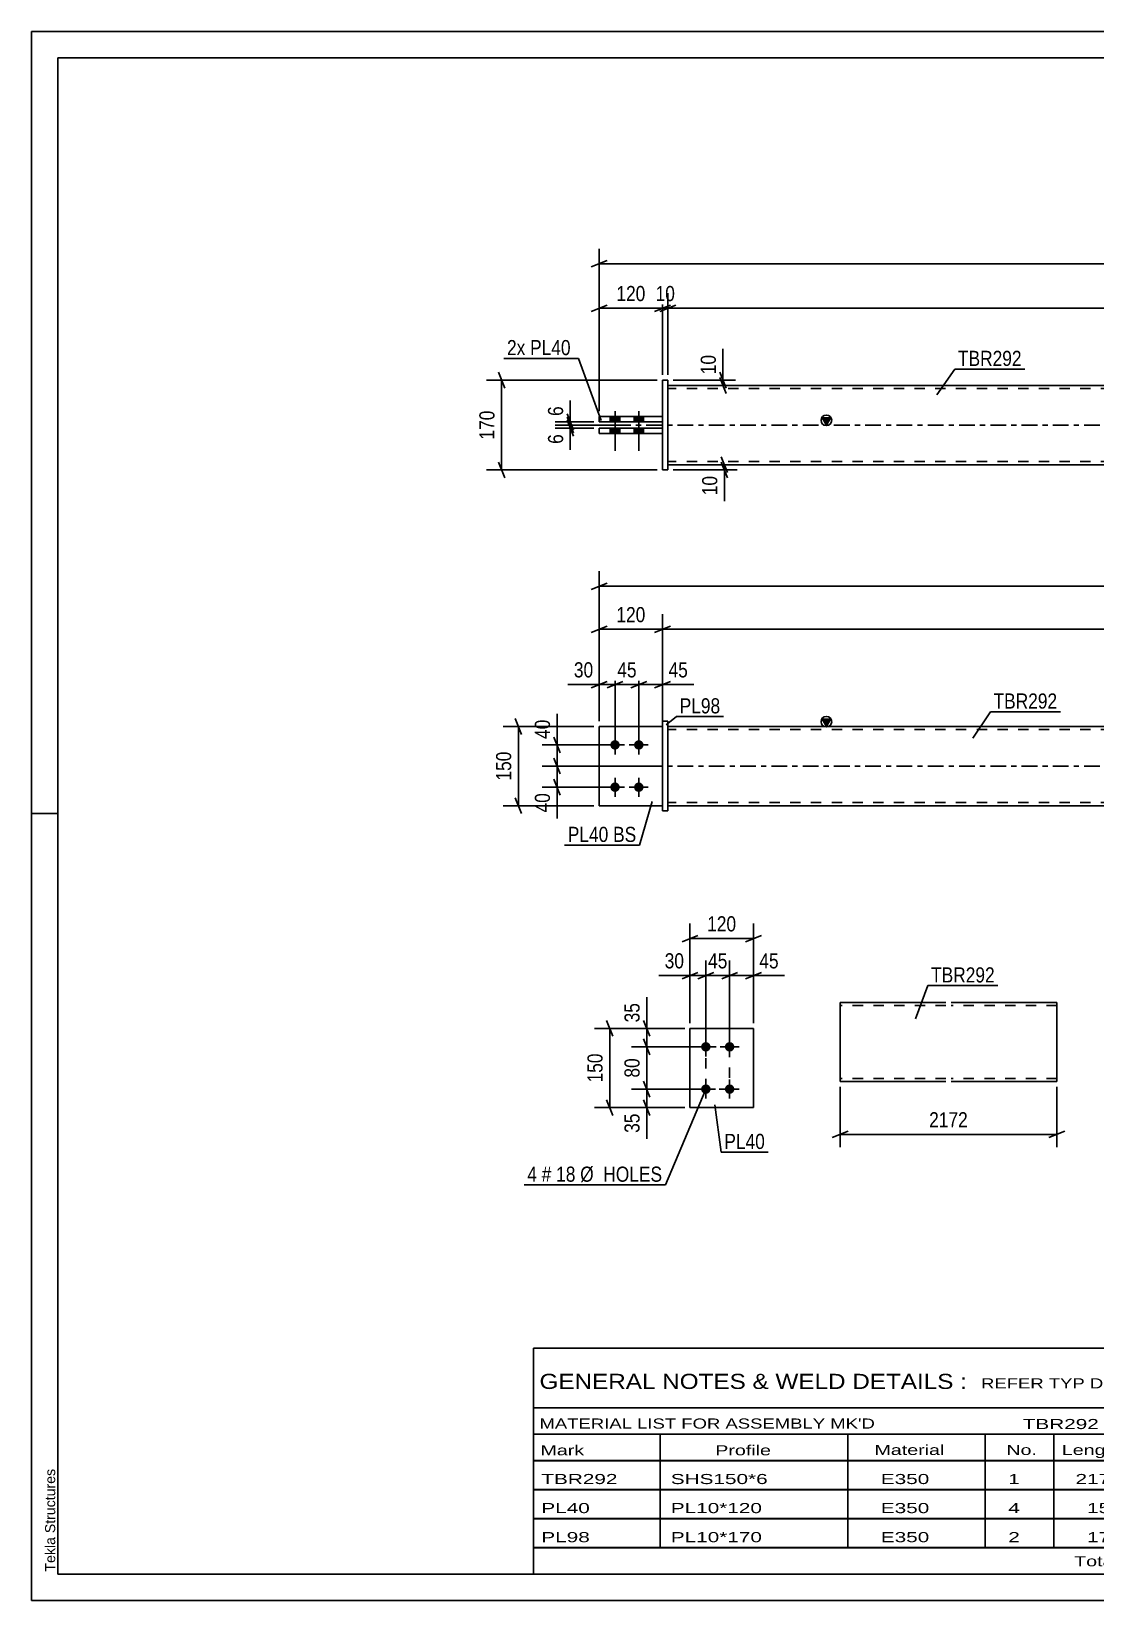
# Model space of a CAD drawing. Header units: millimetres. Extents: x 0 to 420, y 0 to 297.
# Drawn here: x 0 to 201.4, y 0 to 297 of the extents above; entities that cross this region are included whole.
import ezdxf

# ---------------------------------------------------------------- set-up
doc = ezdxf.new("R2010")
doc.units = ezdxf.units.MM
doc.linetypes.add('DXK_LINE_DOT2', pattern=[3.9198, 1.9599, -1.9599])
doc.linetypes.add('DXK_LINE_DOT3', pattern=[5.9187, 2.979, -0.9799, 0.9799, -0.9799])
doc.styles.add('Arial', font='ARIAL.TTF', dxfattribs={"height": 0.2})
doc.styles.add('Arial Narrow', font='ARIALN.TTF', dxfattribs={"height": 0.2})

# ---------------------------------------------------------------- blocks, each defined once
blk = doc.blocks.new('Unknown-580572948-1163')
at = {"color": 5, "linetype": 'Continuous'}
for p, q in [((420, 297), (0, 297)), ((0, 297), (0, 0)), ((0, 292), (0, 297)), ((415, 292), (5, 292)), ((5, 292), (5, 5)), ((5, 149), (0, 149)), ((0, 0), (0, 5)), ((5, 5), (415, 5)), ((0, 0), (420, 0))]:
    blk.add_line(p, q, dxfattribs=at)
at = {"color": 174, "linetype": 'Continuous', "style": 'Arial'}
blk.add_text('Tekla Structures', height=1.9102, rotation=90, dxfattribs=at).set_placement((4.5, 5.5))
blk = doc.blocks.new('Part-580572948-1794 - 1738')
at = {"color": 2, "linetype": 'Continuous'}
for p, q in [((119.44, 165.45), (107.44, 165.45)), ((107.44, 165.45), (107.44, 150.45)), ((107.44, 150.45), (119.44, 150.45))]:
    blk.add_line(p, q, dxfattribs=at)
at = {"color": 7, "linetype": 'DXK_LINE_DOT2'}
blk.add_line((119.44, 150.45), (119.44, 165.45), dxfattribs=at)
blk = doc.blocks.new('Part-580572948-1799 - 1738')
at = {"color": 2, "linetype": 'Continuous'}
for p, q in [((119.44, 149.45), (119.44, 166.45)), ((119.44, 166.45), (120.44, 166.45)), ((120.44, 149.45), (120.44, 166.45)), ((119.44, 149.45), (120.44, 149.45))]:
    blk.add_line(p, q, dxfattribs=at)
blk = doc.blocks.new('Part-580572948-1789 - 1738')
at = {"color": 7, "linetype": 'DXK_LINE_DOT2'}
for p, q in [((119.44, 165.45), (107.44, 165.45)), ((107.44, 165.45), (107.44, 150.45)), ((119.44, 150.45), (119.44, 165.45)), ((107.44, 150.45), (119.44, 150.45))]:
    blk.add_line(p, q, dxfattribs=at)
blk = doc.blocks.new('Part-580572948-1804 - 1738')
at = {"linetype": 'Continuous'}
blk.add_hatch(color=2, dxfattribs=at).paths.add_polyline_path([(150.44, 165.45), (149.64, 166.85), (151.24, 166.85)])
at = {"color": 2, "linetype": 'Continuous'}
for p, q in [((150.44, 165.45), (149.64, 166.85)), ((149.64, 166.85), (151.24, 166.85)), ((151.24, 166.85), (150.44, 165.45)), ((120.44, 165.45), (337.63, 165.45)), ((120.44, 150.45), (337.63, 150.45))]:
    blk.add_line(p, q, dxfattribs=at)
at = {"color": 7, "linetype": 'DXK_LINE_DOT2'}
for p, q in [((120.44, 150.45), (120.44, 165.45)), ((337.63, 164.85), (120.44, 164.85)), ((337.63, 165.45), (337.63, 150.45)), ((337.63, 151.05), (120.44, 151.05))]:
    blk.add_line(p, q, dxfattribs=at)
at = {"color": 7, "linetype": 'DXK_LINE_DOT3'}
blk.add_line((110.44, 157.95), (347.63, 157.95), dxfattribs=at)
at = {"color": 2, "linetype": 'Continuous'}
blk.add_circle((150.44, 166.35), 1, dxfattribs=at)
blk = doc.blocks.new('Bolt-580572948-1806 - 1738')
at = {"linetype": 'Continuous'}
for points in [[(110.44, 161.05, -1), (110.44, 162.85, -1)], [(114.94, 161.05, -1), (114.94, 162.85, -1)], [(110.44, 153.05, -1), (110.44, 154.85, -1)], [(114.94, 153.05, -1), (114.94, 154.85, -1)]]:
    blk.add_hatch(color=1, dxfattribs=at).paths.add_polyline_path(points)
at = {"color": 1, "linetype": 'Continuous'}
for p, q in [((110.44, 160.15), (110.44, 163.75)), ((114.94, 160.15), (114.94, 163.75)), ((112.24, 161.95), (108.64, 161.95)), ((116.74, 161.95), (113.14, 161.95)), ((110.44, 152.15), (110.44, 155.75)), ((114.94, 152.15), (114.94, 155.75)), ((112.24, 153.95), (108.64, 153.95)), ((116.74, 153.95), (113.14, 153.95))]:
    blk.add_line(p, q, dxfattribs=at)
blk = doc.blocks.new('Part-580572948-1445 - 1390')
at = {"linetype": 'Continuous'}
blk.add_hatch(color=2, dxfattribs=at).paths.add_polyline_path([(150.44, 222.49), (149.64, 223.89), (151.24, 223.89)])
at = {"color": 2, "linetype": 'Continuous'}
for p, q in [((120.44, 229.99), (337.63, 229.99)), ((150.44, 222.49), (149.64, 223.89)), ((149.64, 223.89), (151.24, 223.89)), ((151.24, 223.89), (150.44, 222.49)), ((120.44, 214.99), (337.63, 214.99))]:
    blk.add_line(p, q, dxfattribs=at)
at = {"color": 7, "linetype": 'DXK_LINE_DOT2'}
for p, q in [((120.44, 229.99), (120.44, 214.99)), ((337.63, 229.39), (120.44, 229.39)), ((337.63, 229.99), (337.63, 214.99)), ((337.63, 215.59), (120.44, 215.59))]:
    blk.add_line(p, q, dxfattribs=at)
at = {"color": 7, "linetype": 'DXK_LINE_DOT3'}
blk.add_line((110.44, 222.49), (347.63, 222.49), dxfattribs=at)
at = {"color": 2, "linetype": 'Continuous'}
blk.add_circle((150.44, 223.39), 1, dxfattribs=at)
blk = doc.blocks.new('Bolt-580572948-1429 - 1390')
at = {"linetype": 'Continuous'}
for points in [[(109.54, 223.09), (111.34, 223.09), (111.34, 224.09), (109.54, 224.09)], [(109.54, 223.09), (111.34, 223.09), (111.34, 224.09), (109.54, 224.09)], [(114.04, 223.09), (115.84, 223.09), (115.84, 224.09), (114.04, 224.09)], [(114.04, 223.09), (115.84, 223.09), (115.84, 224.09), (114.04, 224.09)], [(109.54, 220.89), (111.34, 220.89), (111.34, 221.89), (109.54, 221.89)], [(109.54, 220.89), (111.34, 220.89), (111.34, 221.89), (109.54, 221.89)], [(114.04, 220.89), (115.84, 220.89), (115.84, 221.89), (114.04, 221.89)], [(114.04, 220.89), (115.84, 220.89), (115.84, 221.89), (114.04, 221.89)]]:
    blk.add_hatch(color=1, dxfattribs=at).paths.add_polyline_path(points)
at = {"color": 1, "linetype": 'Continuous'}
for p, q in [((109.54, 224.09), (109.54, 223.09)), ((109.54, 224.09), (109.54, 223.09)), ((110.44, 225.09), (110.44, 217.59)), ((110.44, 225.09), (110.44, 217.59)), ((111.34, 224.09), (111.34, 223.09)), ((111.34, 224.09), (111.34, 223.09)), ((114.04, 224.09), (114.04, 223.09)), ((114.04, 224.09), (114.04, 223.09)), ((114.94, 225.09), (114.94, 217.59)), ((114.94, 225.09), (114.94, 217.59)), ((115.84, 224.09), (115.84, 223.09)), ((115.84, 224.09), (115.84, 223.09)), ((109.54, 221.89), (109.54, 220.89)), ((109.54, 221.89), (109.54, 220.89)), ((111.34, 221.89), (111.34, 220.89)), ((111.34, 221.89), (111.34, 220.89)), ((114.04, 221.89), (114.04, 220.89)), ((114.04, 221.89), (114.04, 220.89)), ((115.84, 221.89), (115.84, 220.89)), ((115.84, 221.89), (115.84, 220.89))]:
    blk.add_line(p, q, dxfattribs=at)
blk = doc.blocks.new('Part-580572948-1446 - 1390')
at = {"color": 2, "linetype": 'Continuous'}
for p, q in [((120.44, 230.99), (119.44, 230.99)), ((119.44, 230.99), (119.44, 213.99)), ((120.44, 213.99), (120.44, 230.99)), ((119.44, 213.99), (120.44, 213.99))]:
    blk.add_line(p, q, dxfattribs=at)
blk = doc.blocks.new('Part-580572948-1451 - 1390')
at = {"color": 2, "linetype": 'Continuous'}
for p, q in [((107.44, 221.89), (119.44, 221.89)), ((107.44, 220.89), (107.44, 221.89)), ((119.44, 220.89), (107.44, 220.89))]:
    blk.add_line(p, q, dxfattribs=at)
at = {"color": 7, "linetype": 'DXK_LINE_DOT2'}
blk.add_line((119.44, 221.89), (119.44, 220.89), dxfattribs=at)
blk = doc.blocks.new('Part-580572948-1456 - 1390')
at = {"color": 2, "linetype": 'Continuous'}
for p, q in [((119.44, 224.09), (107.44, 224.09)), ((107.44, 223.09), (107.44, 224.09)), ((119.44, 223.09), (107.44, 223.09))]:
    blk.add_line(p, q, dxfattribs=at)
at = {"color": 7, "linetype": 'DXK_LINE_DOT2'}
blk.add_line((119.44, 224.09), (119.44, 223.09), dxfattribs=at)
blk = doc.blocks.new('Bolt-580572948-2158 - 2123')
at = {"linetype": 'Continuous'}
for points in [[(127.63, 103.91, -1), (127.63, 105.71, -1)], [(132.13, 103.91, -1), (132.13, 105.71, -1)], [(127.63, 95.91, -1), (127.63, 97.71, -1)], [(132.13, 95.91, -1), (132.13, 97.71, -1)]]:
    blk.add_hatch(color=1, dxfattribs=at).paths.add_polyline_path(points)
at = {"color": 1, "linetype": 'Continuous'}
for p, q in [((129.43, 104.81), (125.83, 104.81)), ((127.63, 103.01), (127.63, 106.61)), ((133.93, 104.81), (130.33, 104.81)), ((132.13, 103.01), (132.13, 106.61)), ((127.63, 95.01), (127.63, 98.61)), ((132.13, 95.01), (132.13, 98.61)), ((129.43, 96.81), (125.83, 96.81)), ((133.93, 96.81), (130.33, 96.81))]:
    blk.add_line(p, q, dxfattribs=at)
blk = doc.blocks.new('Part-580572948-2163 - 2123')
at = {"color": 2, "linetype": 'Continuous'}
for p, q in [((136.63, 108.31), (124.63, 108.31)), ((124.63, 93.31), (124.63, 108.31)), ((136.63, 93.31), (136.63, 108.31)), ((136.63, 93.31), (124.63, 93.31))]:
    blk.add_line(p, q, dxfattribs=at)
blk = doc.blocks.new('Part-580572948-2321 - 2313')
at = {"color": 2, "linetype": 'Continuous'}
for p, q in [((173.05, 113.23), (153.05, 113.23)), ((153.05, 98.32), (153.05, 113.23)), ((194.05, 113.23), (174.05, 113.23)), ((194.05, 113.23), (194.05, 99.43)), ((153.05, 98.23), (153.05, 98.32)), ((173.05, 98.23), (153.05, 98.23)), ((194.05, 98.23), (174.05, 98.23)), ((194.05, 98.23), (194.05, 99.43))]:
    blk.add_line(p, q, dxfattribs=at)
at = {"color": 7, "linetype": 'DXK_LINE_DOT2'}
for p, q in [((173.05, 112.63), (153.05, 112.63)), ((194.05, 112.63), (174.05, 112.63)), ((194.05, 112.63), (194.05, 112.58)), ((194.05, 112.58), (194.05, 112.63)), ((194.05, 112.49), (194.05, 112.58)), ((194.05, 112.58), (194.05, 112.49)), ((153.05, 98.83), (153.05, 98.88)), ((173.05, 98.83), (153.05, 98.83)), ((194.05, 98.83), (174.05, 98.83)), ((194.05, 98.88), (194.05, 99.2)), ((194.05, 98.83), (194.05, 98.88))]:
    blk.add_line(p, q, dxfattribs=at)
blk = doc.blocks.new('Rectangle-580572948-2273 - 2123')
at = {"color": 1, "linetype": 'DXK_LINE_DOT2'}
blk.add_lwpolyline([(127.63, 104.81), (132.13, 104.81), (132.13, 96.81), (127.63, 96.81), (127.63, 104.81)], close=True, dxfattribs=at)
blk = doc.blocks.new('StraightDimension-580572948-1914 - 1738')
at = {"color": 7, "linetype": 'Continuous'}
for p, q in [((120.94, 184.43), (117.94, 183.23)), ((119.44, 158.95), (119.44, 186.68)), ((337.13, 183.23), (340.13, 184.43)), ((338.63, 166.45), (338.63, 186.68)), ((119.44, 183.83), (338.63, 183.83))]:
    blk.add_line(p, q, dxfattribs=at)
at = {"color": 0}
blk.add_wipeout([(233.29, 184.58), (233.29, 188.78), (224.78, 188.78), (224.78, 184.58)], dxfattribs=at)
at = {"color": 3, "style": 'Arial Narrow'}
blk.add_text('2192', height=2.863, dxfattribs=at).set_placement((225.38, 185.18))
blk = doc.blocks.new('StraightDimension-580572948-1991 - 1738')
at = {"color": 7, "linetype": 'Continuous'}
for p, q in [((118.44, 157.95), (96.63, 157.95)), ((98.88, 159.45), (100.08, 156.45)), ((99.48, 153.95), (99.48, 157.95)), ((100.08, 152.45), (98.88, 155.45)), ((109.44, 153.95), (96.63, 153.95))]:
    blk.add_line(p, q, dxfattribs=at)
at = {"color": 0}
blk.add_wipeout([(98.73, 153.43), (94.53, 153.43), (94.53, 148.57), (98.73, 148.57)], dxfattribs=at)
at = {"color": 7, "linetype": 'Continuous'}
blk.add_line((99.48, 153.95), (99.48, 148.05), dxfattribs=at)
blk.add_line((99.48, 153.95), (99.48, 148.05), dxfattribs=at)
at = {"color": 3, "style": 'Arial Narrow'}
blk.add_text('40', height=2.863, rotation=90.0002, dxfattribs=at).set_placement((98.13, 149.17))
blk = doc.blocks.new('StraightDimension-580572948-1974 - 1738')
at = {"color": 7, "linetype": 'Continuous'}
for p, q in [((114.94, 162.95), (114.94, 176.23)), ((119.44, 166.45), (119.44, 176.23)), ((113.44, 172.78), (116.44, 173.98)), ((114.94, 173.38), (119.44, 173.38)), ((120.94, 173.98), (117.94, 172.78))]:
    blk.add_line(p, q, dxfattribs=at)
at = {"color": 0}
blk.add_wipeout([(124.83, 174.13), (124.83, 178.33), (119.97, 178.33), (119.97, 174.13)], dxfattribs=at)
at = {"color": 7, "linetype": 'Continuous'}
blk.add_line((119.44, 173.38), (125.35, 173.38), dxfattribs=at)
blk.add_line((119.44, 173.38), (125.35, 173.38), dxfattribs=at)
at = {"color": 3, "style": 'Arial Narrow'}
blk.add_text('45', height=2.863, dxfattribs=at).set_placement((120.57, 174.73))
blk = doc.blocks.new('StraightDimension-580572948-2000 - 1738')
at = {"color": 7, "linetype": 'Continuous'}
for p, q in [((98.88, 163.45), (100.08, 160.45)), ((109.44, 161.95), (96.63, 161.95)), ((99.48, 157.95), (99.48, 161.95)), ((118.44, 157.95), (96.63, 157.95)), ((100.08, 156.45), (98.88, 159.45))]:
    blk.add_line(p, q, dxfattribs=at)
at = {"color": 0}
blk.add_wipeout([(98.73, 167.34), (94.53, 167.34), (94.53, 162.48), (98.73, 162.48)], dxfattribs=at)
at = {"color": 7, "linetype": 'Continuous'}
blk.add_line((99.48, 161.95), (99.48, 167.86), dxfattribs=at)
blk.add_line((99.48, 161.95), (99.48, 167.86), dxfattribs=at)
at = {"color": 3, "style": 'Arial Narrow'}
blk.add_text('40', height=2.863, rotation=90.0002, dxfattribs=at).set_placement((98.13, 163.08))
blk = doc.blocks.new('StraightDimension-580572948-1856 - 1738')
at = {"color": 7, "linetype": 'Continuous'}
for p, q in [((107.44, 166.45), (107.44, 194.83)), ((350.63, 166.45), (350.63, 194.83)), ((108.94, 192.58), (105.94, 191.38)), ((107.44, 191.98), (350.63, 191.98)), ((349.13, 191.38), (352.13, 192.58))]:
    blk.add_line(p, q, dxfattribs=at)
at = {"color": 0}
blk.add_wipeout([(233.29, 192.73), (233.29, 196.93), (224.78, 196.93), (224.78, 192.73)], dxfattribs=at)
at = {"color": 3, "style": 'Arial Narrow'}
blk.add_text('2432', height=2.863, dxfattribs=at).set_placement((225.38, 193.33))
blk = doc.blocks.new('StraightDimension-580572948-1929 - 1738')
at = {"color": 7, "linetype": 'Continuous'}
for p, q in [((105.94, 183.23), (108.94, 184.43)), ((107.44, 166.45), (107.44, 186.68)), ((120.94, 184.43), (117.94, 183.23)), ((119.44, 158.95), (119.44, 186.68)), ((107.44, 183.83), (119.44, 183.83))]:
    blk.add_line(p, q, dxfattribs=at)
at = {"color": 0}
blk.add_wipeout([(116.79, 184.58), (116.79, 188.78), (110.1, 188.78), (110.1, 184.58)], dxfattribs=at)
at = {"color": 3, "style": 'Arial Narrow'}
blk.add_text('120', height=2.863, dxfattribs=at).set_placement((110.7, 185.18))
blk = doc.blocks.new('StraightDimension-580572948-1945 - 1738')
at = {"color": 7, "linetype": 'Continuous'}
for p, q in [((107.44, 166.45), (107.44, 176.23)), ((110.44, 162.95), (110.44, 176.23)), ((105.94, 172.78), (108.94, 173.98)), ((107.44, 173.38), (110.44, 173.38)), ((111.94, 173.98), (108.94, 172.78))]:
    blk.add_line(p, q, dxfattribs=at)
at = {"color": 0}
blk.add_wipeout([(106.92, 174.13), (106.92, 178.33), (102.06, 178.33), (102.06, 174.13)], dxfattribs=at)
at = {"color": 7, "linetype": 'Continuous'}
blk.add_line((107.44, 173.38), (101.54, 173.38), dxfattribs=at)
blk.add_line((107.44, 173.38), (101.54, 173.38), dxfattribs=at)
at = {"color": 3, "style": 'Arial Narrow'}
blk.add_text('30', height=2.863, dxfattribs=at).set_placement((102.66, 174.73))
blk = doc.blocks.new('StraightDimension-580572948-1961 - 1738')
at = {"color": 7, "linetype": 'Continuous'}
for p, q in [((110.44, 162.95), (110.44, 176.23)), ((114.94, 162.95), (114.94, 176.23)), ((108.94, 172.78), (111.94, 173.98)), ((110.44, 173.38), (114.94, 173.38)), ((116.44, 173.98), (113.44, 172.78))]:
    blk.add_line(p, q, dxfattribs=at)
at = {"color": 0}
blk.add_wipeout([(115.12, 174.13), (115.12, 178.33), (110.27, 178.33), (110.27, 174.13)], dxfattribs=at)
at = {"color": 3, "style": 'Arial Narrow'}
blk.add_text('45', height=2.863, dxfattribs=at).set_placement((110.87, 174.73))
blk = doc.blocks.new('StraightDimension-580572948-2010 - 1738')
at = {"color": 7, "linetype": 'Continuous'}
for p, q in [((92.75, 163.95), (91.55, 166.95)), ((106.44, 165.45), (89.3, 165.45)), ((92.15, 150.45), (92.15, 165.45)), ((91.55, 151.95), (92.75, 148.95)), ((106.44, 150.45), (89.3, 150.45))]:
    blk.add_line(p, q, dxfattribs=at)
at = {"color": 0}
blk.add_wipeout([(91.4, 161.3), (87.2, 161.3), (87.2, 154.61), (91.4, 154.61)], dxfattribs=at)
at = {"color": 3, "style": 'Arial Narrow'}
blk.add_text('150', height=2.863, rotation=90.0002, dxfattribs=at).set_placement((90.8, 155.21))
blk = doc.blocks.new('StraightDimension-580572948-1691 - 1390')
at = {"color": 7, "linetype": 'Continuous'}
for p, q in [((101.37, 223.99), (102.57, 220.99)), ((102.57, 220.39), (101.37, 223.39)), ((111.69, 222.49), (99.12, 222.49)), ((106.44, 221.89), (99.12, 221.89)), ((101.97, 221.89), (101.97, 222.49))]:
    blk.add_line(p, q, dxfattribs=at)
at = {"color": 0}
blk.add_wipeout([(101.22, 221.36), (97.02, 221.36), (97.02, 218.33), (101.22, 218.33)], dxfattribs=at)
at = {"color": 7, "linetype": 'Continuous'}
blk.add_line((101.97, 221.89), (101.97, 217.81), dxfattribs=at)
blk.add_line((101.97, 221.89), (101.97, 217.81), dxfattribs=at)
at = {"color": 3, "style": 'Arial Narrow'}
blk.add_text('6', height=2.86, rotation=90.0002, dxfattribs=at).set_placement((100.62, 218.93))
blk = doc.blocks.new('StraightDimension-580572948-1567 - 1390')
at = {"color": 7, "linetype": 'Continuous'}
for p, q in [((107.44, 225.09), (107.44, 255.86)), ((350.63, 225.09), (350.63, 255.86)), ((108.94, 253.61), (105.94, 252.41)), ((107.44, 253.01), (350.63, 253.01)), ((349.13, 252.41), (352.13, 253.61))]:
    blk.add_line(p, q, dxfattribs=at)
at = {"color": 0}
blk.add_wipeout([(233.29, 253.76), (233.29, 257.96), (224.78, 257.96), (224.78, 253.76)], dxfattribs=at)
at = {"color": 3, "style": 'Arial Narrow'}
blk.add_text('2432', height=2.863, dxfattribs=at).set_placement((225.38, 254.36))
blk = doc.blocks.new('StraightDimension-580572948-1588 - 1390')
at = {"color": 7, "linetype": 'Continuous'}
for p, q in [((107.44, 225.09), (107.44, 247.45)), ((119.44, 231.99), (119.44, 247.45)), ((105.94, 244), (108.94, 245.2)), ((107.44, 244.6), (119.44, 244.6)), ((120.94, 245.2), (117.94, 244))]:
    blk.add_line(p, q, dxfattribs=at)
at = {"color": 0}
blk.add_wipeout([(116.79, 245.35), (116.79, 249.55), (110.1, 249.55), (110.1, 245.35)], dxfattribs=at)
at = {"color": 3, "style": 'Arial Narrow'}
blk.add_text('120', height=2.863, dxfattribs=at).set_placement((110.7, 245.95))
blk = doc.blocks.new('StraightDimension-580572948-1598 - 1390')
at = {"color": 7, "linetype": 'Continuous'}
for p, q in [((119.44, 231.99), (119.44, 247.45)), ((120.44, 231.99), (120.44, 247.45)), ((117.94, 244), (120.94, 245.2)), ((121.94, 245.2), (118.94, 244)), ((119.44, 244.6), (120.44, 244.6))]:
    blk.add_line(p, q, dxfattribs=at)
at = {"color": 0}
blk.add_wipeout([(122.37, 245.35), (122.37, 249.55), (117.52, 249.55), (117.52, 245.35)], dxfattribs=at)
at = {"color": 3, "style": 'Arial Narrow'}
blk.add_text('10', height=2.863, dxfattribs=at).set_placement((118.12, 245.95))
blk = doc.blocks.new('StraightDimension-580572948-1608 - 1390')
at = {"color": 7, "linetype": 'Continuous'}
for p, q in [((120.44, 231.99), (120.44, 247.45)), ((337.63, 231.99), (337.63, 247.45)), ((121.94, 245.2), (118.94, 244)), ((120.44, 244.6), (337.63, 244.6)), ((336.13, 244), (339.13, 245.2))]:
    blk.add_line(p, q, dxfattribs=at)
at = {"color": 0}
blk.add_wipeout([(233.29, 245.35), (233.29, 249.55), (224.78, 249.55), (224.78, 245.35)], dxfattribs=at)
at = {"color": 3, "style": 'Arial Narrow'}
blk.add_text('2172', height=2.863, dxfattribs=at).set_placement((225.38, 245.95))
blk = doc.blocks.new('StraightDimension-580572948-1629 - 1390')
at = {"color": 7, "linetype": 'Continuous'}
for p, q in [((121.44, 214.99), (133.54, 214.99)), ((121.44, 213.99), (133.54, 213.99)), ((130.54, 216.49), (131.74, 213.49)), ((131.74, 212.49), (130.54, 215.49)), ((131.14, 213.99), (131.14, 214.99))]:
    blk.add_line(p, q, dxfattribs=at)
at = {"color": 0}
blk.add_wipeout([(130.39, 213.46), (126.19, 213.46), (126.19, 208.61), (130.39, 208.61)], dxfattribs=at)
at = {"color": 7, "linetype": 'Continuous'}
blk.add_line((131.14, 213.99), (131.14, 208.08), dxfattribs=at)
blk.add_line((131.14, 213.99), (131.14, 208.08), dxfattribs=at)
at = {"color": 3, "style": 'Arial Narrow'}
blk.add_text('10', height=2.863, rotation=90.0002, dxfattribs=at).set_placement((129.79, 209.21))
blk = doc.blocks.new('StraightDimension-580572948-1639 - 1390')
at = {"color": 7, "linetype": 'Continuous'}
for p, q in [((130.27, 232.49), (131.47, 229.49)), ((121.44, 230.99), (133.27, 230.99)), ((121.44, 229.99), (133.27, 229.99)), ((131.47, 228.49), (130.27, 231.49)), ((130.87, 229.99), (130.87, 230.99))]:
    blk.add_line(p, q, dxfattribs=at)
at = {"color": 0}
blk.add_wipeout([(130.12, 236.37), (125.92, 236.37), (125.92, 231.51), (130.12, 231.51)], dxfattribs=at)
at = {"color": 7, "linetype": 'Continuous'}
blk.add_line((130.87, 230.99), (130.87, 236.89), dxfattribs=at)
blk.add_line((130.87, 230.99), (130.87, 236.89), dxfattribs=at)
at = {"color": 3, "style": 'Arial Narrow'}
blk.add_text('10', height=2.863, rotation=90.0002, dxfattribs=at).set_placement((129.52, 232.11))
blk = doc.blocks.new('StraightDimension-580572948-1670 - 1390')
at = {"color": 7, "linetype": 'Continuous'}
for p, q in [((89.58, 229.49), (88.38, 232.49)), ((118.44, 230.99), (86.13, 230.99)), ((88.98, 213.99), (88.98, 230.99)), ((118.44, 213.99), (86.13, 213.99)), ((88.38, 215.49), (89.58, 212.49))]:
    blk.add_line(p, q, dxfattribs=at)
at = {"color": 0}
blk.add_wipeout([(88.23, 225.83), (84.03, 225.83), (84.03, 219.15), (88.23, 219.15)], dxfattribs=at)
at = {"color": 3, "style": 'Arial Narrow'}
blk.add_text('170', height=2.863, rotation=90.0002, dxfattribs=at).set_placement((87.63, 219.75))
blk = doc.blocks.new('StraightDimension-580572948-1681 - 1390')
at = {"color": 7, "linetype": 'Continuous'}
for p, q in [((106.44, 223.09), (99.12, 223.09)), ((101.37, 224.59), (102.57, 221.59)), ((102.57, 220.99), (101.37, 223.99)), ((101.97, 222.49), (101.97, 223.09)), ((111.69, 222.49), (99.12, 222.49))]:
    blk.add_line(p, q, dxfattribs=at)
at = {"color": 0}
blk.add_wipeout([(101.22, 226.64), (97.02, 226.64), (97.02, 223.61), (101.22, 223.61)], dxfattribs=at)
at = {"color": 7, "linetype": 'Continuous'}
blk.add_line((101.97, 223.09), (101.97, 227.17), dxfattribs=at)
blk.add_line((101.97, 223.09), (101.97, 227.17), dxfattribs=at)
at = {"color": 3, "style": 'Arial Narrow'}
blk.add_text('6', height=2.86, rotation=90.0002, dxfattribs=at).set_placement((100.62, 224.21))
blk = doc.blocks.new('StraightDimension-580572948-2166 - 2123')
at = {"color": 7, "linetype": 'Continuous'}
for p, q in [((124.63, 109.31), (124.63, 128.16)), ((136.63, 109.31), (136.63, 128.16)), ((123.13, 124.71), (126.13, 125.91)), ((124.63, 125.31), (136.63, 125.31)), ((138.13, 125.91), (135.13, 124.71))]:
    blk.add_line(p, q, dxfattribs=at)
at = {"color": 0}
blk.add_wipeout([(133.97, 126.06), (133.97, 130.26), (127.28, 130.26), (127.28, 126.06)], dxfattribs=at)
at = {"color": 3, "style": 'Arial Narrow'}
blk.add_text('120', height=2.863, dxfattribs=at).set_placement((127.88, 126.66))
blk = doc.blocks.new('StraightDimension-580572948-2183 - 2123')
at = {"color": 7, "linetype": 'Continuous'}
for p, q in [((126.13, 117.71), (129.13, 118.91)), ((127.63, 105.81), (127.63, 121.16)), ((133.63, 118.91), (130.63, 117.71)), ((132.13, 105.81), (132.13, 121.16)), ((127.63, 118.31), (132.13, 118.31))]:
    blk.add_line(p, q, dxfattribs=at)
at = {"color": 0}
blk.add_wipeout([(132.3, 119.06), (132.3, 123.26), (127.45, 123.26), (127.45, 119.06)], dxfattribs=at)
at = {"color": 3, "style": 'Arial Narrow'}
blk.add_text('45', height=2.863, dxfattribs=at).set_placement((128.05, 119.66))
blk = doc.blocks.new('StraightDimension-580572948-2193 - 2123')
at = {"color": 7, "linetype": 'Continuous'}
for p, q in [((123.13, 117.71), (126.13, 118.91)), ((124.63, 109.31), (124.63, 121.16)), ((129.13, 118.91), (126.13, 117.71)), ((127.63, 105.81), (127.63, 121.16)), ((124.63, 118.31), (127.63, 118.31))]:
    blk.add_line(p, q, dxfattribs=at)
at = {"color": 0}
blk.add_wipeout([(124.1, 119.06), (124.1, 123.26), (119.24, 123.26), (119.24, 119.06)], dxfattribs=at)
at = {"color": 7, "linetype": 'Continuous'}
blk.add_line((124.63, 118.31), (118.72, 118.31), dxfattribs=at)
blk.add_line((124.63, 118.31), (118.72, 118.31), dxfattribs=at)
at = {"color": 3, "style": 'Arial Narrow'}
blk.add_text('30', height=2.863, dxfattribs=at).set_placement((119.84, 119.66))
blk = doc.blocks.new('StraightDimension-580572948-2206 - 2123')
at = {"color": 7, "linetype": 'Continuous'}
for p, q in [((130.63, 117.71), (133.63, 118.91)), ((132.13, 105.81), (132.13, 121.16)), ((138.13, 118.91), (135.13, 117.71)), ((136.63, 109.31), (136.63, 121.16)), ((132.13, 118.31), (136.63, 118.31))]:
    blk.add_line(p, q, dxfattribs=at)
at = {"color": 0}
blk.add_wipeout([(142.01, 119.06), (142.01, 123.26), (137.15, 123.26), (137.15, 119.06)], dxfattribs=at)
at = {"color": 7, "linetype": 'Continuous'}
blk.add_line((136.63, 118.31), (142.53, 118.31), dxfattribs=at)
blk.add_line((136.63, 118.31), (142.53, 118.31), dxfattribs=at)
at = {"color": 3, "style": 'Arial Narrow'}
blk.add_text('45', height=2.863, dxfattribs=at).set_placement((137.75, 119.66))
blk = doc.blocks.new('StraightDimension-580572948-2220 - 2123')
at = {"color": 7, "linetype": 'Continuous'}
for p, q in [((123.63, 108.31), (106.59, 108.31)), ((110.04, 106.81), (108.84, 109.81)), ((109.44, 93.31), (109.44, 108.31)), ((123.63, 93.31), (106.59, 93.31)), ((108.84, 94.81), (110.04, 91.81))]:
    blk.add_line(p, q, dxfattribs=at)
at = {"color": 0}
blk.add_wipeout([(108.69, 104.16), (104.49, 104.16), (104.49, 97.47), (108.69, 97.47)], dxfattribs=at)
at = {"color": 3, "style": 'Arial Narrow'}
blk.add_text('150', height=2.863, rotation=90.0002, dxfattribs=at).set_placement((108.09, 98.07))
blk = doc.blocks.new('StraightDimension-580572948-2237 - 2123')
at = {"color": 7, "linetype": 'Continuous'}
for p, q in [((115.84, 98.31), (117.04, 95.31)), ((126.63, 96.81), (113.59, 96.81)), ((116.44, 93.31), (116.44, 96.81)), ((123.63, 93.31), (113.59, 93.31)), ((117.04, 91.81), (115.84, 94.81))]:
    blk.add_line(p, q, dxfattribs=at)
at = {"color": 0}
blk.add_wipeout([(115.69, 92.79), (111.49, 92.79), (111.49, 87.93), (115.69, 87.93)], dxfattribs=at)
at = {"color": 7, "linetype": 'Continuous'}
blk.add_line((116.44, 93.31), (116.44, 87.41), dxfattribs=at)
blk.add_line((116.44, 93.31), (116.44, 87.41), dxfattribs=at)
at = {"color": 3, "style": 'Arial Narrow'}
blk.add_text('35', height=2.863, rotation=90.0002, dxfattribs=at).set_placement((115.09, 88.53))
blk = doc.blocks.new('StraightDimension-580572948-2250 - 2123')
at = {"color": 7, "linetype": 'Continuous'}
for p, q in [((126.63, 104.81), (113.59, 104.81)), ((115.84, 106.31), (117.04, 103.31)), ((116.44, 96.81), (116.44, 104.81)), ((117.04, 95.31), (115.84, 98.31)), ((126.63, 96.81), (113.59, 96.81))]:
    blk.add_line(p, q, dxfattribs=at)
at = {"color": 0}
blk.add_wipeout([(115.69, 103.24), (111.49, 103.24), (111.49, 98.39), (115.69, 98.39)], dxfattribs=at)
at = {"color": 3, "style": 'Arial Narrow'}
blk.add_text('80', height=2.863, rotation=90.0002, dxfattribs=at).set_placement((115.09, 98.99))
blk = doc.blocks.new('StraightDimension-580572948-2260 - 2123')
at = {"color": 7, "linetype": 'Continuous'}
for p, q in [((123.63, 108.31), (113.59, 108.31)), ((115.84, 109.81), (117.04, 106.81)), ((116.44, 104.81), (116.44, 108.31)), ((126.63, 104.81), (113.59, 104.81)), ((117.04, 103.31), (115.84, 106.31))]:
    blk.add_line(p, q, dxfattribs=at)
at = {"color": 0}
blk.add_wipeout([(115.69, 113.7), (111.49, 113.7), (111.49, 108.84), (115.69, 108.84)], dxfattribs=at)
at = {"color": 7, "linetype": 'Continuous'}
blk.add_line((116.44, 108.31), (116.44, 114.22), dxfattribs=at)
blk.add_line((116.44, 108.31), (116.44, 114.22), dxfattribs=at)
at = {"color": 3, "style": 'Arial Narrow'}
blk.add_text('35', height=2.863, rotation=90.0002, dxfattribs=at).set_placement((115.09, 109.44))
blk = doc.blocks.new('StraightDimension-580572948-2325 - 2313')
at = {"color": 7, "linetype": 'Continuous'}
for p, q in [((153.05, 97.23), (153.05, 85.83)), ((194.05, 97.23), (194.05, 85.83)), ((154.55, 88.83), (151.55, 87.63)), ((153.05, 88.23), (194.05, 88.23)), ((192.55, 87.63), (195.55, 88.83))]:
    blk.add_line(p, q, dxfattribs=at)
at = {"color": 0}
blk.add_wipeout([(177.81, 88.98), (177.81, 93.18), (169.29, 93.18), (169.29, 88.98)], dxfattribs=at)
at = {"color": 3, "style": 'Arial Narrow'}
blk.add_text('2172', height=2.863, dxfattribs=at).set_placement((169.89, 89.58))
blk = doc.blocks.new('Unknown-580572948-3677')
at = {"color": 7, "linetype": 'Continuous'}
for p, q in [((95, 47.75), (255, 47.75)), ((95, 36.5), (95, 47.75)), ((255, 47.75), (255, 36.5)), ((95, 36.5), (255, 36.5)), ((95, 36.5), (95, 31.5)), ((255, 36.5), (255, 31.5)), ((95, 31.5), (255, 31.5)), ((95, 31.5), (95, 26.5)), ((119, 31.5), (119, 26.5)), ((154.5, 31.5), (154.5, 26.5)), ((180.5, 31.5), (180.5, 26.5)), ((193.5, 31.5), (193.5, 26.5)), ((211, 31.5), (211, 26.5)), ((233, 31.5), (233, 26.5)), ((255, 31.5), (255, 26.5)), ((95, 26.5), (255, 26.5)), ((95, 26.45), (95, 21.05)), ((95, 26.45), (255, 26.45)), ((119, 26.5), (119, 21)), ((154.5, 26.5), (154.5, 21)), ((180.5, 26.5), (180.5, 21)), ((193.5, 26.5), (193.5, 21)), ((211, 26.5), (211, 21)), ((233, 26.5), (233, 21)), ((255, 26.45), (255, 21.05)), ((95, 21.05), (255, 21.05)), ((95, 20.95), (95, 15.55)), ((95, 20.95), (255, 20.95)), ((119, 21), (119, 15.5)), ((154.5, 21), (154.5, 15.5)), ((180.5, 21), (180.5, 15.5)), ((193.5, 21), (193.5, 15.5)), ((211, 21), (211, 15.5)), ((233, 21), (233, 15.5)), ((255, 20.95), (255, 15.55)), ((95, 15.55), (255, 15.55)), ((95, 15.45), (95, 10.05)), ((95, 15.45), (255, 15.45)), ((119, 15.5), (119, 10)), ((154.5, 15.5), (154.5, 10)), ((180.5, 15.5), (180.5, 10)), ((193.5, 15.5), (193.5, 10)), ((211, 15.5), (211, 10)), ((233, 15.5), (233, 10)), ((255, 15.45), (255, 10.05)), ((95, 10.05), (255, 10.05)), ((95, 10), (255, 10)), ((95, 10), (95, 5)), ((211, 10), (211, 5)), ((233, 10), (233, 5)), ((255, 10), (255, 5)), ((95, 5), (255, 5))]:
    blk.add_line(p, q, dxfattribs=at)
at = {"color": 7, "style": 'Arial Narrow'}
for s, height, width, p in [('GENERAL NOTES & WELD DETAILS :', 2.8633, 1.4, (96.15, 40.06)), ('REFER TYP DRAWING TYP-01', 1.9089, 1.6, (179.7, 40.16)), ("MATERIAL LIST FOR ASSEMBLY MK'D", 1.9089, 1.6, (96.15, 32.56)), ('TBR292', 1.909, 1.794707, (187.59, 32.47)), ('1', 1.91, 1.794707, (217.08, 32.56)), ('No. Required', 1.9089, 1.6, (226.41, 32.56)), ('Mark', 1.909, 1.7, (96.34, 27.5)), ('Profile', 1.909, 1.7, (129.41, 27.5)), ('Material', 1.909, 1.7, (159.54, 27.56)), ('No.', 1.909, 1.7, (184.5, 27.56)), ('Length', 1.909, 1.7, (195, 27.56)), ('Area', 1.909, 1.7, (217.5, 27.56)), ('Weight', 1.909, 1.7, (237, 27.56))]:
    blk.add_text(s, height=height, dxfattribs=dict(at, width=width)).set_placement(p)
at = {"color": 7, "linetype": 'Continuous', "style": 'Arial Narrow'}
for s, height, width, p in [('TBR292', 1.909, 1.794707, (96.5, 22.06)), ('SHS150*6', 1.909, 1.794707, (121, 22.06)), ('E350', 1.909, 1.794707, (160.74, 22.06)), ('1', 1.91, 1.794707, (184.86, 22.06)), ('2172', 1.909, 1.794707, (197.58, 22.06)), ('1.3', 1.909, 1.794707, (221.32, 22.06)), ('58.9', 1.909, 1.794707, (240.14, 22.06)), ('PL40', 1.909, 1.794707, (96.5, 16.56)), ('PL10*120', 1.909, 1.794707, (121, 16.56)), ('E350', 1.909, 1.794707, (160.74, 16.56)), ('4', 1.91, 1.794707, (184.86, 16.56)), ('150', 1.909, 1.794707, (199.77, 16.56)), ('0.0', 1.909, 1.794707, (221.32, 16.56)), ('5.7', 1.909, 1.794707, (242.33, 16.56)), ('PL98', 1.909, 1.794707, (96.5, 11.06)), ('PL10*170', 1.909, 1.794707, (121, 11.06)), ('E350', 1.909, 1.794707, (160.74, 11.06)), ('2', 1.91, 1.794707, (184.86, 11.06)), ('170', 1.909, 1.794707, (199.77, 11.06)), ('0.1', 1.909, 1.794707, (221.32, 11.06)), ('4.5', 1.909, 1.794707, (242.33, 11.06)), ('Total', 1.909, 1.7, (197.33, 6.5)), ('1.6', 1.909, 1.794707, (220.83, 6.5)), ('69.1', 1.909, 1.794707, (240.14, 6.5))]:
    blk.add_text(s, height=height, dxfattribs=dict(at, width=width)).set_placement(p)
blk = doc.blocks.new('Mark-580572948-1795 - 1738')
at = {"color": 0}
blk.add_wipeout([(130.36, 167.92), (130.36, 170.92), (122.68, 170.92), (122.68, 167.92)], dxfattribs=at)
blk.add_wipeout([(130.36, 167.92), (130.36, 170.92), (122.68, 170.92), (122.68, 167.92)], dxfattribs=at)
at = {"color": 30, "linetype": 'Continuous'}
for p, q in [((120.14, 165.76), (122.08, 167.32)), ((122.08, 167.32), (130.96, 167.32))]:
    blk.add_line(p, q, dxfattribs=at)
at = {"color": 3, "style": 'Arial Narrow'}
blk.add_text('PL98', height=2.863, dxfattribs=at).set_placement((122.68, 167.92))
blk = doc.blocks.new('Mark-580572948-1800 - 1738')
at = {"color": 0}
blk.add_wipeout([(194.12, 168.83), (194.12, 171.83), (182.07, 171.83), (182.07, 168.83)], dxfattribs=at)
blk.add_wipeout([(194.12, 168.83), (194.12, 171.83), (182.07, 171.83), (182.07, 168.83)], dxfattribs=at)
at = {"color": 30, "linetype": 'Continuous'}
for p, q in [((178.17, 163.26), (181.47, 168.23)), ((181.47, 168.23), (194.72, 168.23))]:
    blk.add_line(p, q, dxfattribs=at)
at = {"color": 3, "style": 'Arial Narrow'}
blk.add_text('TBR292', height=2.863, dxfattribs=at).set_placement((182.07, 168.83))
blk = doc.blocks.new('MarkSet-580572948-2045 - 1738')
at = {"color": 0}
blk.add_wipeout([(109.18, 143.59), (109.18, 146.59), (101.51, 146.59), (101.51, 143.59)], dxfattribs=at)
blk.add_wipeout([(109.18, 143.59), (109.18, 146.59), (101.51, 146.59), (101.51, 143.59)], dxfattribs=at)
blk.add_wipeout([(114.47, 143.59), (114.47, 146.59), (110.08, 146.59), (110.08, 143.59)], dxfattribs=at)
blk.add_wipeout([(114.47, 143.59), (114.47, 146.59), (110.08, 146.59), (110.08, 143.59)], dxfattribs=at)
at = {"color": 30, "linetype": 'Continuous'}
for p in [(117.49, 151.23), (100.91, 142.99)]:
    blk.add_line(p, (115.07, 142.99), dxfattribs=at)
at = {"color": 3, "style": 'Arial Narrow'}
for s, p in [('PL40', (101.51, 143.59)), ('BS', (110.08, 143.59))]:
    blk.add_text(s, height=2.863, dxfattribs=at).set_placement(p)
blk = doc.blocks.new('Mark-580572948-1441 - 1390')
at = {"color": 0}
blk.add_wipeout([(187.39, 233.68), (187.39, 236.68), (175.34, 236.68), (175.34, 233.68)], dxfattribs=at)
blk.add_wipeout([(187.39, 233.68), (187.39, 236.68), (175.34, 236.68), (175.34, 233.68)], dxfattribs=at)
at = {"color": 30, "linetype": 'Continuous'}
for p, q in [((171.36, 228.23), (174.74, 233.08)), ((174.74, 233.08), (187.99, 233.08))]:
    blk.add_line(p, q, dxfattribs=at)
at = {"color": 3, "style": 'Arial Narrow'}
blk.add_text('TBR292', height=2.863, dxfattribs=at).set_placement((175.34, 233.68))
blk = doc.blocks.new('MarkSet-580572948-1729 - 1390')
at = {"color": 30, "linetype": 'Continuous'}
blk.add_line((107.8, 223.38), (103.55, 235.12), dxfattribs=at)
at = {"color": 0}
blk.add_wipeout([(93.47, 235.72), (93.47, 238.72), (90, 238.72), (90, 235.72)], dxfattribs=at)
blk.add_wipeout([(93.47, 235.72), (93.47, 238.72), (90, 238.72), (90, 235.72)], dxfattribs=at)
blk.add_wipeout([(102.05, 235.72), (102.05, 238.72), (94.37, 238.72), (94.37, 235.72)], dxfattribs=at)
blk.add_wipeout([(102.05, 235.72), (102.05, 238.72), (94.37, 238.72), (94.37, 235.72)], dxfattribs=at)
at = {"color": 30, "linetype": 'Continuous'}
blk.add_line((89.4, 235.12), (103.55, 235.12), dxfattribs=at)
at = {"color": 3, "style": 'Arial Narrow'}
for s, p in [('2x', (90, 235.72)), ('PL40', (94.37, 235.72))]:
    blk.add_text(s, height=2.863, dxfattribs=at).set_placement(p)
blk = doc.blocks.new('Mark-580572948-2154 - 2123')
at = {"color": 0}
blk.add_wipeout([(95.67, 79.28), (95.67, 82.28), (93.84, 82.28), (93.84, 79.28)], dxfattribs=at)
blk.add_wipeout([(95.67, 79.28), (95.67, 82.28), (93.84, 82.28), (93.84, 79.28)], dxfattribs=at)
blk.add_wipeout([(98.4, 79.28), (98.4, 82.28), (96.57, 82.28), (96.57, 79.28)], dxfattribs=at)
blk.add_wipeout([(98.4, 79.28), (98.4, 82.28), (96.57, 82.28), (96.57, 79.28)], dxfattribs=at)
at = {"color": 3, "style": 'Arial Narrow'}
blk.add_text('4', height=2.86, dxfattribs=at).set_placement((93.84, 79.28))
at = {"color": 0}
blk.add_wipeout([(102.95, 79.28), (102.95, 82.28), (99.3, 82.28), (99.3, 79.28)], dxfattribs=at)
blk.add_wipeout([(102.95, 79.28), (102.95, 82.28), (99.3, 82.28), (99.3, 79.28)], dxfattribs=at)
at = {"color": 3, "style": 'Arial Narrow'}
blk.add_text('#', height=2.86, dxfattribs=at).set_placement((96.57, 79.28))
at = {"color": 0}
blk.add_wipeout([(119.38, 79.28), (119.38, 82.28), (103.85, 82.28), (103.85, 79.28)], dxfattribs=at)
blk.add_wipeout([(119.38, 79.28), (119.38, 82.28), (103.85, 82.28), (103.85, 79.28)], dxfattribs=at)
at = {"color": 7, "linetype": 'Continuous'}
for p in [(127.67, 96.94), (93.24, 78.68)]:
    blk.add_line(p, (119.98, 78.68), dxfattribs=at)
at = {"color": 3, "style": 'Arial Narrow'}
for s, p in [('18', (99.3, 79.28)), ('Ø  HOLES', (103.85, 79.28))]:
    blk.add_text(s, height=2.863, dxfattribs=at).set_placement(p)
blk = doc.blocks.new('Mark-580572948-2159 - 2123')
at = {"color": 0}
blk.add_wipeout([(138.8, 85.48), (138.8, 88.48), (131.13, 88.48), (131.13, 85.48)], dxfattribs=at)
blk.add_wipeout([(138.8, 85.48), (138.8, 88.48), (131.13, 88.48), (131.13, 85.48)], dxfattribs=at)
at = {"color": 30, "linetype": 'Continuous'}
for p, q in [((129.34, 93.84), (130.53, 84.88)), ((130.53, 84.88), (139.4, 84.88))]:
    blk.add_line(p, q, dxfattribs=at)
at = {"color": 3, "style": 'Arial Narrow'}
blk.add_text('PL40', height=2.863, dxfattribs=at).set_placement((131.13, 85.48))
blk = doc.blocks.new('Mark-580572948-2317 - 2313')
at = {"color": 0}
blk.add_wipeout([(182.3, 116.99), (182.3, 119.99), (170.25, 119.99), (170.25, 116.99)], dxfattribs=at)
blk.add_wipeout([(182.3, 116.99), (182.3, 119.99), (170.25, 119.99), (170.25, 116.99)], dxfattribs=at)
at = {"color": 30, "linetype": 'Continuous'}
for p, q in [((167.29, 110.08), (169.65, 116.39)), ((169.65, 116.39), (182.9, 116.39))]:
    blk.add_line(p, q, dxfattribs=at)
at = {"color": 3, "style": 'Arial Narrow'}
blk.add_text('TBR292', height=2.863, dxfattribs=at).set_placement((170.25, 116.99))

msp = doc.modelspace()

# ---------------------------------------------------------------- block references
for name in ['Unknown-580572948-1163', 'Part-580572948-1445 - 1390', 'Part-580572948-1446 - 1390', 'Part-580572948-1456 - 1390', 'Bolt-580572948-1429 - 1390', 'Part-580572948-1451 - 1390', 'Part-580572948-1804 - 1738', 'Part-580572948-1799 - 1738', 'Part-580572948-1794 - 1738', 'Part-580572948-1789 - 1738', 'Bolt-580572948-1806 - 1738', 'Part-580572948-2321 - 2313', 'Part-580572948-2163 - 2123', 'Bolt-580572948-2158 - 2123', 'Rectangle-580572948-2273 - 2123', 'Unknown-580572948-3677']:
    msp.add_blockref(name, (0, 0))

# ---------------------------------------------------------------- next in the draw order: block references
for name in ['StraightDimension-580572948-1691 - 1390', 'StraightDimension-580572948-1629 - 1390', 'StraightDimension-580572948-1914 - 1738', 'StraightDimension-580572948-2166 - 2123', 'Mark-580572948-2317 - 2313', 'StraightDimension-580572948-2325 - 2313', 'Mark-580572948-2159 - 2123']:
    msp.add_blockref(name, (0, 0))

# ---------------------------------------------------------------- next in the draw order: block references
for name in ['StraightDimension-580572948-1567 - 1390', 'StraightDimension-580572948-1974 - 1738', 'StraightDimension-580572948-1991 - 1738', 'StraightDimension-580572948-2183 - 2123']:
    msp.add_blockref(name, (0, 0))

# ---------------------------------------------------------------- next in the draw order: block references
for name in ['StraightDimension-580572948-1588 - 1390', 'StraightDimension-580572948-2000 - 1738', 'StraightDimension-580572948-2193 - 2123', 'StraightDimension-580572948-2206 - 2123']:
    msp.add_blockref(name, (0, 0))

# ---------------------------------------------------------------- next in the draw order: block references
for name in ['StraightDimension-580572948-1598 - 1390', 'StraightDimension-580572948-1856 - 1738', 'StraightDimension-580572948-2220 - 2123']:
    msp.add_blockref(name, (0, 0))

# ---------------------------------------------------------------- next in the draw order: block references
for name in ['StraightDimension-580572948-1608 - 1390', 'StraightDimension-580572948-1929 - 1738', 'Mark-580572948-1800 - 1738', 'StraightDimension-580572948-2237 - 2123']:
    msp.add_blockref(name, (0, 0))

# ---------------------------------------------------------------- next in the draw order: block references
for name in ['StraightDimension-580572948-1639 - 1390', 'Mark-580572948-1441 - 1390', 'StraightDimension-580572948-1670 - 1390', 'StraightDimension-580572948-1945 - 1738', 'Mark-580572948-1795 - 1738', 'StraightDimension-580572948-2250 - 2123']:
    msp.add_blockref(name, (0, 0))

# ---------------------------------------------------------------- next in the draw order: block references
for name in ['StraightDimension-580572948-1681 - 1390', 'StraightDimension-580572948-1961 - 1738', 'StraightDimension-580572948-2010 - 1738', 'StraightDimension-580572948-2260 - 2123', 'Mark-580572948-2154 - 2123']:
    msp.add_blockref(name, (0, 0))

# ---------------------------------------------------------------- next in the draw order: block references
for name in ['MarkSet-580572948-1729 - 1390', 'MarkSet-580572948-2045 - 1738']:
    msp.add_blockref(name, (0, 0))

doc.saveas('drawing.dxf')
